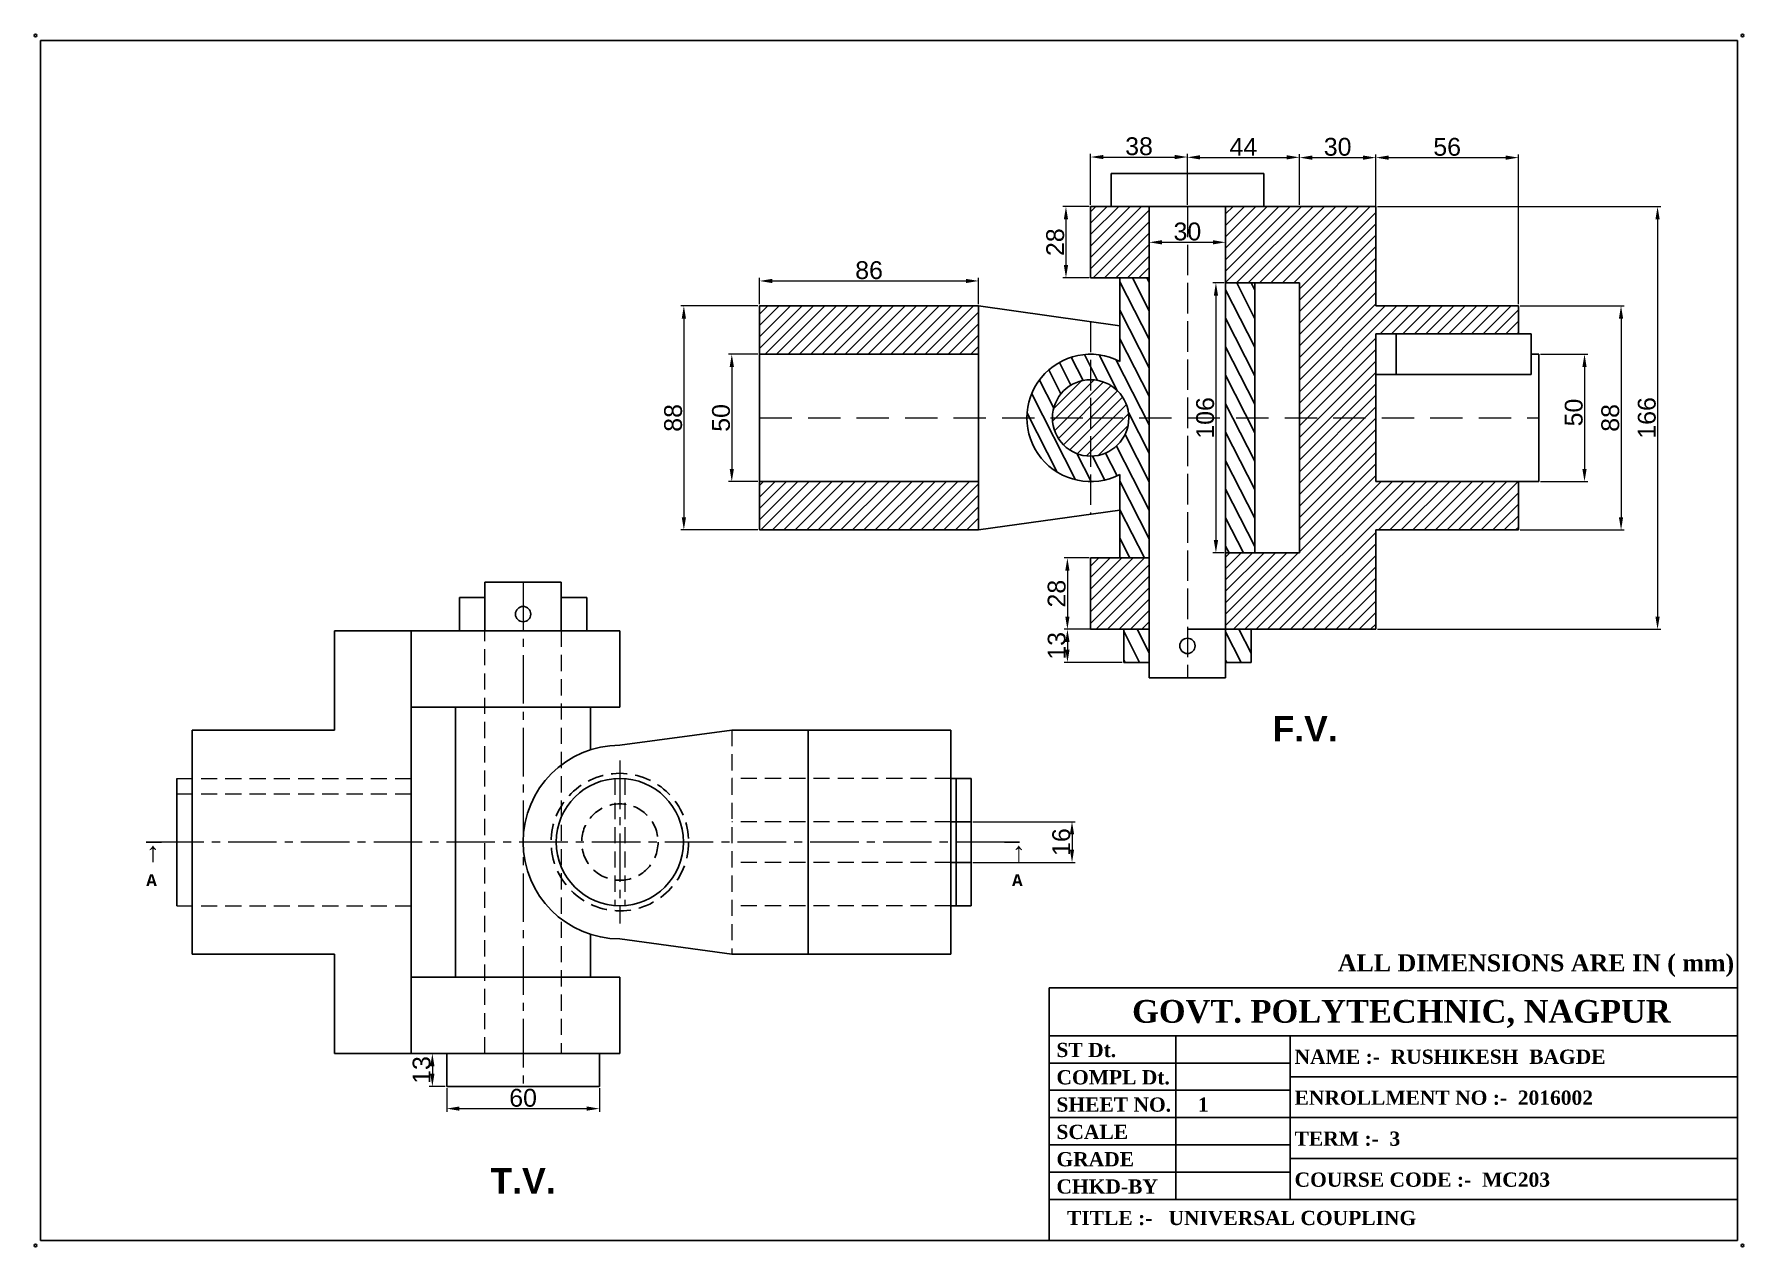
# Model space of a CAD drawing. Header units: millimetres. Extents: x -572 to 99, y -205 to 271.
import ezdxf

# ---------------------------------------------------------------- set-up
doc = ezdxf.new("R2010")
doc.units = ezdxf.units.MM
for name, pattern in [('ACAD_ISO02W100', [15, 12, -3]), ('CENTER2', [28.575, 19.05, -3.175, 3.175, -3.175]), ('DASHED', [19.05, 12.7, -6.35]), ('DASHED2', [9.525, 6.35, -3.175])]:
    doc.linetypes.add(name, pattern=pattern)
doc.styles.get("Standard").update_dxf_attribs({"font": 'arial.ttf'})
doc.dimstyles.new('ISO-25', dxfattribs={"dimtxt": 7, "dimasz": 5, "dimexe": 1.25, "dimexo": 0.625, "dimtad": 1, "dimdec": 1, "dimdsep": 46, "dimtxsty": 'Standard', "dimcen": 2.5, "dimadec": 0, "dimazin": 0, "dimtfac": 1, "dimtdec": 1, "dimtmove": 0, "dimatfit": 3, "dimfxl": 1, "dimlwd": 20, "dimlwe": 20, "dimarcsym": 0})
pattern_1 = [(45, (997.7498, 0), (-2.245064, 2.245064), [])]
pattern_2 = [(117, (997.75, 0), (-4.526313, -2.306272), [])]

# ---------------------------------------------------------------- blocks, each defined once
blk = doc.blocks.new('*D1')
at = {"color": 0, "lineweight": 20, "transparency": 16777216}
for p, q in [((-287.03, 164.9), (-287.03, 175.3)), ((-201.03, 164.9), (-201.03, 175.3)), ((-282.03, 174.05), (-206.03, 174.05))]:
    blk.add_line(p, q, dxfattribs=at)
at = {"color": 0, "transparency": 16777216}
for points in [[(-282.03, 174.88), (-282.03, 173.21), (-287.03, 174.05)], [(-206.03, 174.88), (-206.03, 173.21), (-201.03, 174.05)]]:
    blk.add_solid(points, dxfattribs=at)
at = {"layer": 'Defpoints', "color": 0, "transparency": 16777216}
for p in [(-201.03, 174.05), (-287.03, 164.27), (-201.03, 164.27)]:
    blk.add_point(p, dxfattribs=at)
at = {"color": 0, "transparency": 16777216, "insert": (-244.03, 178.25), "char_height": 7, "attachment_point": 5}
blk.add_mtext('86', dxfattribs=at)
blk = doc.blocks.new('*D2')
at = {"color": 0, "lineweight": 20, "transparency": 16777216}
for p, q in [((-287.65, 145.27), (-299.19, 145.27)), ((-297.94, 140.27), (-297.94, 100.27)), ((-287.65, 95.27), (-299.19, 95.27))]:
    blk.add_line(p, q, dxfattribs=at)
at = {"color": 0, "transparency": 16777216}
for points in [[(-298.77, 140.27), (-297.1, 140.27), (-297.94, 145.27)], [(-298.77, 100.27), (-297.1, 100.27), (-297.94, 95.27)]]:
    blk.add_solid(points, dxfattribs=at)
at = {"layer": 'Defpoints', "color": 0, "transparency": 16777216}
for p in [(-287.03, 145.27), (-297.94, 95.27), (-287.03, 95.27)]:
    blk.add_point(p, dxfattribs=at)
at = {"color": 0, "transparency": 16777216, "insert": (-302.14, 120.27), "char_height": 7, "attachment_point": 5, "rotation": 90}
blk.add_mtext('50', dxfattribs=at)
blk = doc.blocks.new('*D3')
at = {"color": 0, "lineweight": 20, "transparency": 16777216}
for p, q in [((-287.65, 164.27), (-318.01, 164.27)), ((-316.76, 159.27), (-316.76, 81.27)), ((-287.65, 76.27), (-318.01, 76.27))]:
    blk.add_line(p, q, dxfattribs=at)
at = {"color": 0, "transparency": 16777216}
for points in [[(-317.59, 159.27), (-315.92, 159.27), (-316.76, 164.27)], [(-317.59, 81.27), (-315.92, 81.27), (-316.76, 76.27)]]:
    blk.add_solid(points, dxfattribs=at)
at = {"layer": 'Defpoints', "color": 0, "transparency": 16777216}
for p in [(-287.03, 164.27), (-316.76, 76.27), (-287.03, 76.27)]:
    blk.add_point(p, dxfattribs=at)
at = {"color": 0, "transparency": 16777216, "insert": (-320.95, 120.27), "char_height": 7, "attachment_point": 5, "rotation": 90}
blk.add_mtext('88', dxfattribs=at)
blk = doc.blocks.new('*D4')
at = {"color": 0, "lineweight": 20, "transparency": 16777216}
for p, q in [((-157.65, 203.27), (-167.97, 203.27)), ((-166.72, 198.27), (-166.72, 180.27)), ((-157.65, 175.27), (-167.97, 175.27))]:
    blk.add_line(p, q, dxfattribs=at)
at = {"color": 0, "transparency": 16777216}
for points in [[(-167.55, 198.27), (-165.89, 198.27), (-166.72, 203.27)], [(-167.55, 180.27), (-165.89, 180.27), (-166.72, 175.27)]]:
    blk.add_solid(points, dxfattribs=at)
at = {"layer": 'Defpoints', "color": 0, "transparency": 16777216}
for p in [(-157.03, 203.27), (-166.72, 175.27), (-157.03, 175.27)]:
    blk.add_point(p, dxfattribs=at)
at = {"color": 0, "transparency": 16777216, "insert": (-170.92, 189.27), "char_height": 7, "attachment_point": 5, "rotation": 90}
blk.add_mtext('28', dxfattribs=at)
blk = doc.blocks.new('*D5')
at = {"color": 0, "lineweight": 20, "transparency": 16777216}
for p, q in [((-157.03, 203.9), (-157.03, 223.96)), ((-152.03, 222.71), (-124.03, 222.71)), ((-119.03, 203.9), (-119.03, 223.96))]:
    blk.add_line(p, q, dxfattribs=at)
at = {"color": 0, "transparency": 16777216}
for points in [[(-152.03, 223.54), (-152.03, 221.88), (-157.03, 222.71)], [(-124.03, 223.54), (-124.03, 221.88), (-119.03, 222.71)]]:
    blk.add_solid(points, dxfattribs=at)
at = {"layer": 'Defpoints', "color": 0, "transparency": 16777216}
for p in [(-119.03, 222.71), (-157.03, 203.27), (-119.03, 203.27)]:
    blk.add_point(p, dxfattribs=at)
at = {"color": 0, "transparency": 16777216, "insert": (-138.03, 226.91), "char_height": 7, "attachment_point": 5}
blk.add_mtext('38', dxfattribs=at)
blk = doc.blocks.new('*D6')
at = {"color": 0, "lineweight": 20, "transparency": 16777216}
for p, q in [((-157.65, 65.27), (-167.4, 65.27)), ((-166.15, 60.27), (-166.15, 42.27)), ((-157.65, 37.27), (-167.4, 37.27))]:
    blk.add_line(p, q, dxfattribs=at)
at = {"color": 0, "transparency": 16777216}
for points in [[(-166.98, 60.27), (-165.32, 60.27), (-166.15, 65.27)], [(-166.98, 42.27), (-165.32, 42.27), (-166.15, 37.27)]]:
    blk.add_solid(points, dxfattribs=at)
at = {"layer": 'Defpoints', "color": 0, "transparency": 16777216}
for p in [(-157.03, 65.27), (-166.15, 37.27), (-157.03, 37.27)]:
    blk.add_point(p, dxfattribs=at)
at = {"color": 0, "transparency": 16777216, "insert": (-170.35, 51.27), "char_height": 7, "attachment_point": 5, "rotation": 90}
blk.add_mtext('28', dxfattribs=at)
blk = doc.blocks.new('*D7')
at = {"color": 0, "lineweight": 20, "transparency": 16777216}
for p, q in [((-144.65, 37.27), (-167.38, 37.27)), ((-166.13, 32.27), (-166.13, 29.27)), ((-144.65, 24.27), (-167.38, 24.27))]:
    blk.add_line(p, q, dxfattribs=at)
at = {"color": 0, "transparency": 16777216}
for points in [[(-166.96, 32.27), (-165.3, 32.27), (-166.13, 37.27)], [(-166.96, 29.27), (-165.3, 29.27), (-166.13, 24.27)]]:
    blk.add_solid(points, dxfattribs=at)
at = {"layer": 'Defpoints', "color": 0, "transparency": 16777216}
for p in [(-144.03, 37.27), (-166.13, 24.27), (-144.03, 24.27)]:
    blk.add_point(p, dxfattribs=at)
at = {"color": 0, "transparency": 16777216, "insert": (-170.33, 30.77), "char_height": 7, "attachment_point": 5, "rotation": 90}
blk.add_mtext('13', dxfattribs=at)
blk = doc.blocks.new('*D8')
at = {"color": 0, "lineweight": 20, "transparency": 16777216}
for p, q in [((-44.4, 203.27), (66.84, 203.27)), ((65.59, 198.27), (65.59, 42.27)), ((-44.4, 37.27), (66.84, 37.27))]:
    blk.add_line(p, q, dxfattribs=at)
at = {"color": 0, "transparency": 16777216}
for points in [[(64.76, 198.27), (66.42, 198.27), (65.59, 203.27)], [(64.76, 42.27), (66.42, 42.27), (65.59, 37.27)]]:
    blk.add_solid(points, dxfattribs=at)
at = {"layer": 'Defpoints', "color": 0, "transparency": 16777216}
for p in [(-45.03, 203.27), (-45.03, 37.27), (65.59, 37.27)]:
    blk.add_point(p, dxfattribs=at)
at = {"color": 0, "transparency": 16777216, "insert": (61.39, 120.27), "char_height": 7, "attachment_point": 5, "rotation": 90}
blk.add_mtext('166', dxfattribs=at)
blk = doc.blocks.new('*D9')
at = {"color": 0, "lineweight": 20, "transparency": 16777216}
for p, q in [((11.6, 164.27), (52.5, 164.27)), ((51.25, 159.27), (51.25, 81.27)), ((11.6, 76.27), (52.5, 76.27))]:
    blk.add_line(p, q, dxfattribs=at)
at = {"color": 0, "transparency": 16777216}
for points in [[(50.41, 159.27), (52.08, 159.27), (51.25, 164.27)], [(50.41, 81.27), (52.08, 81.27), (51.25, 76.27)]]:
    blk.add_solid(points, dxfattribs=at)
at = {"layer": 'Defpoints', "color": 0, "transparency": 16777216}
for p in [(10.97, 164.27), (10.97, 76.27), (51.25, 76.27)]:
    blk.add_point(p, dxfattribs=at)
at = {"color": 0, "transparency": 16777216, "insert": (47.05, 120.27), "char_height": 7, "attachment_point": 5, "rotation": 90}
blk.add_mtext('88', dxfattribs=at)
blk = doc.blocks.new('*D10')
at = {"color": 0, "lineweight": 20, "transparency": 16777216}
for p, q in [((19.6, 145.27), (38.16, 145.27)), ((36.91, 140.27), (36.91, 100.27)), ((19.6, 95.27), (38.16, 95.27))]:
    blk.add_line(p, q, dxfattribs=at)
at = {"color": 0, "transparency": 16777216}
for points in [[(36.07, 140.27), (37.74, 140.27), (36.91, 145.27)], [(36.07, 100.27), (37.74, 100.27), (36.91, 95.27)]]:
    blk.add_solid(points, dxfattribs=at)
at = {"layer": 'Defpoints', "color": 0, "transparency": 16777216}
for p in [(18.97, 145.27), (18.97, 95.27), (36.91, 95.27)]:
    blk.add_point(p, dxfattribs=at)
at = {"color": 0, "transparency": 16777216, "insert": (32.71, 122.39), "char_height": 7, "attachment_point": 5, "rotation": 90}
blk.add_mtext('50', dxfattribs=at)
blk = doc.blocks.new('*D11')
at = {"color": 0, "lineweight": 20, "transparency": 16777216}
for p, q in [((-119.03, 203.9), (-119.03, 223.84)), ((-114.03, 222.59), (-80.03, 222.59)), ((-75.03, 203.9), (-75.03, 223.84))]:
    blk.add_line(p, q, dxfattribs=at)
at = {"color": 0, "transparency": 16777216}
for points in [[(-114.03, 223.42), (-114.03, 221.76), (-119.03, 222.59)], [(-80.03, 223.42), (-80.03, 221.76), (-75.03, 222.59)]]:
    blk.add_solid(points, dxfattribs=at)
at = {"layer": 'Defpoints', "color": 0, "transparency": 16777216}
for p in [(-75.03, 222.59), (-119.03, 203.27), (-75.03, 203.27)]:
    blk.add_point(p, dxfattribs=at)
at = {"color": 0, "transparency": 16777216, "insert": (-97.03, 226.72), "char_height": 7, "attachment_point": 5}
blk.add_mtext('44', dxfattribs=at)
blk = doc.blocks.new('*D12')
at = {"color": 0, "lineweight": 20, "transparency": 16777216}
for p, q in [((-75.03, 203.9), (-75.03, 223.72)), ((-70.03, 222.47), (-50.03, 222.47)), ((-45.03, 203.9), (-45.03, 223.72))]:
    blk.add_line(p, q, dxfattribs=at)
at = {"color": 0, "transparency": 16777216}
for points in [[(-70.03, 223.31), (-70.03, 221.64), (-75.03, 222.47)], [(-50.03, 223.31), (-50.03, 221.64), (-45.03, 222.47)]]:
    blk.add_solid(points, dxfattribs=at)
at = {"layer": 'Defpoints', "color": 0, "transparency": 16777216}
for p in [(-45.03, 222.47), (-75.03, 203.27), (-45.03, 203.27)]:
    blk.add_point(p, dxfattribs=at)
at = {"color": 0, "transparency": 16777216, "insert": (-60.03, 226.68), "char_height": 7, "attachment_point": 5}
blk.add_mtext('30', dxfattribs=at)
blk = doc.blocks.new('*D13')
at = {"color": 0, "lineweight": 20, "transparency": 16777216}
for p, q in [((-45.03, 164.9), (-45.03, 223.72)), ((-40.03, 222.47), (5.97, 222.47)), ((10.97, 164.9), (10.97, 223.72))]:
    blk.add_line(p, q, dxfattribs=at)
at = {"color": 0, "transparency": 16777216}
for points in [[(-40.03, 223.31), (-40.03, 221.64), (-45.03, 222.47)], [(5.97, 223.31), (5.97, 221.64), (10.97, 222.47)]]:
    blk.add_solid(points, dxfattribs=at)
at = {"layer": 'Defpoints', "color": 0, "transparency": 16777216}
for p in [(10.97, 222.47), (-45.03, 164.27), (10.97, 164.27)]:
    blk.add_point(p, dxfattribs=at)
at = {"color": 0, "transparency": 16777216, "insert": (-17.03, 226.67), "char_height": 7, "attachment_point": 5}
blk.add_mtext('56', dxfattribs=at)
blk = doc.blocks.new('*D14')
at = {"color": 0, "lineweight": 20, "transparency": 16777216}
for p, q in [((-134.03, 175.9), (-134.03, 190.48)), ((-129.03, 189.23), (-109.03, 189.23)), ((-104.03, 173.9), (-104.03, 190.48))]:
    blk.add_line(p, q, dxfattribs=at)
at = {"color": 0, "transparency": 16777216}
for points in [[(-129.03, 190.06), (-129.03, 188.4), (-134.03, 189.23)], [(-109.03, 190.06), (-109.03, 188.4), (-104.03, 189.23)]]:
    blk.add_solid(points, dxfattribs=at)
at = {"layer": 'Defpoints', "color": 0, "transparency": 16777216}
for p in [(-104.03, 189.23), (-134.03, 175.27), (-104.03, 173.27)]:
    blk.add_point(p, dxfattribs=at)
at = {"color": 0, "transparency": 16777216, "insert": (-119.03, 193.43), "char_height": 7, "attachment_point": 5}
blk.add_mtext('30', dxfattribs=at)
blk = doc.blocks.new('*D16')
at = {"color": 0, "lineweight": 20, "transparency": 16777216}
for p, q in [((-409.89, -142.9), (-409.89, -152.19)), ((-349.89, -142.9), (-349.89, -152.19)), ((-404.89, -150.94), (-354.89, -150.94))]:
    blk.add_line(p, q, dxfattribs=at)
at = {"color": 0, "transparency": 16777216}
for points in [[(-404.89, -150.1), (-404.89, -151.77), (-409.89, -150.94)], [(-354.89, -150.1), (-354.89, -151.77), (-349.89, -150.94)]]:
    blk.add_solid(points, dxfattribs=at)
at = {"layer": 'Defpoints', "color": 0, "transparency": 16777216}
for p in [(-409.89, -142.28), (-349.89, -142.28), (-349.89, -150.94)]:
    blk.add_point(p, dxfattribs=at)
at = {"color": 0, "transparency": 16777216, "insert": (-379.89, -146.74), "char_height": 7, "attachment_point": 5}
blk.add_mtext('60', dxfattribs=at)
blk = doc.blocks.new('*D17')
at = {"color": 0, "lineweight": 20, "transparency": 16777216}
for p, q in [((-410.51, -129.28), (-416.77, -129.28)), ((-415.52, -134.28), (-415.52, -137.28)), ((-410.51, -142.28), (-416.77, -142.28))]:
    blk.add_line(p, q, dxfattribs=at)
at = {"color": 0, "transparency": 16777216}
for points in [[(-416.36, -134.28), (-414.69, -134.28), (-415.52, -129.28)], [(-416.36, -137.28), (-414.69, -137.28), (-415.52, -142.28)]]:
    blk.add_solid(points, dxfattribs=at)
at = {"layer": 'Defpoints', "color": 0, "transparency": 16777216}
for p in [(-409.89, -129.28), (-415.52, -142.28), (-409.89, -142.28)]:
    blk.add_point(p, dxfattribs=at)
at = {"color": 0, "transparency": 16777216, "insert": (-419.72, -135.78), "char_height": 7, "attachment_point": 5, "rotation": 90}
blk.add_mtext('13', dxfattribs=at)
blk = doc.blocks.new('*D18')
at = {"color": 0, "lineweight": 20, "transparency": 16777216}
for p, q in [((-203.26, -38.28), (-163.09, -38.28)), ((-164.34, -43.28), (-164.34, -49.28)), ((-203.26, -54.28), (-163.09, -54.28))]:
    blk.add_line(p, q, dxfattribs=at)
at = {"color": 0, "transparency": 16777216}
for points in [[(-165.18, -43.28), (-163.51, -43.28), (-164.34, -38.28)], [(-165.18, -49.28), (-163.51, -49.28), (-164.34, -54.28)]]:
    blk.add_solid(points, dxfattribs=at)
at = {"layer": 'Defpoints', "color": 0, "transparency": 16777216}
for p in [(-203.89, -38.28), (-203.89, -54.28), (-164.34, -54.28)]:
    blk.add_point(p, dxfattribs=at)
at = {"color": 0, "transparency": 16777216, "insert": (-168.54, -46.28), "char_height": 7, "attachment_point": 5, "rotation": 90}
blk.add_mtext('16', dxfattribs=at)
blk = doc.blocks.new('*D19')
at = {"color": 0, "lineweight": 20, "transparency": 16777216}
for p, q in [((-104.65, 173.27), (-109.08, 173.27)), ((-107.83, 168.27), (-107.83, 72.27)), ((-104.65, 67.27), (-109.08, 67.27))]:
    blk.add_line(p, q, dxfattribs=at)
at = {"color": 0, "transparency": 16777216}
for points in [[(-108.66, 168.27), (-106.99, 168.27), (-107.83, 173.27)], [(-108.66, 72.27), (-106.99, 72.27), (-107.83, 67.27)]]:
    blk.add_solid(points, dxfattribs=at)
at = {"layer": 'Defpoints', "color": 0, "transparency": 16777216}
for p in [(-104.03, 173.27), (-107.83, 67.27), (-104.03, 67.27)]:
    blk.add_point(p, dxfattribs=at)
at = {"color": 0, "transparency": 16777216, "insert": (-112.03, 120.27), "char_height": 7, "attachment_point": 5, "rotation": 90}
blk.add_mtext('106', dxfattribs=at)

msp = doc.modelspace()

# ---------------------------------------------------------------- hatches: boundary and pattern name
h = msp.add_hatch()
h.set_pattern_fill('ANSI31', color=256)
h.set_pattern_definition(pattern_1)
h.paths.add_polyline_path([(-157.03, 175.27), (-134.03, 175.27), (-134.03, 203.27), (-157.03, 203.27)])
h.paths.add_polyline_path([(-157.03, 65.27), (-157.03, 37.27), (-134.03, 37.27), (-134.03, 65.27)])
h = msp.add_hatch()
h.set_pattern_fill('ANSI31', color=256)
h.set_pattern_definition(pattern_1)
h.paths.add_polyline_path([(-45.03, 203.27), (-75.03, 203.27), (-104.03, 203.27), (-104.03, 173.27), (-92.53, 173.27), (-75.03, 173.27), (-75.03, 120.27), (-45.03, 120.27), (-45.03, 145.27), (-45.03, 153.27), (10.97, 153.27), (10.97, 164.27), (-45.03, 164.27)])
h.paths.add_polyline_path([(10.97, 95.27), (-45.03, 95.27), (-45.03, 120.27), (-75.03, 120.27), (-75.03, 67.27), (-104.03, 67.27), (-104.03, 37.27), (-75.03, 37.27), (-45.03, 37.27), (-45.03, 76.27), (10.97, 76.27)])
h = msp.add_hatch()
h.set_pattern_fill('ANSI31', color=256, scale=1.6, angle=72)
h.set_pattern_definition(pattern_2)
h.paths.add_polyline_path([(-134.03, 175.27), (-145.53, 175.27), (-145.53, 142.47, 0.120071), (-157.03, 145.27), (-157.03, 135.27, -0.414214), (-142.03, 120.27), (-134.03, 120.27)])
h.paths.add_polyline_path([(-134.03, 120.27), (-142.03, 120.27, -1), (-172.03, 120.27), (-182.03, 120.27, 0.562248), (-145.53, 98.07), (-145.53, 65.27), (-134.03, 65.27)])
h.paths.add_polyline_path([(-157.03, 135.27), (-157.03, 145.27, 0.414214), (-182.03, 120.27), (-172.03, 120.27, -0.414214)])
h = msp.add_hatch()
h.set_pattern_fill('ANSI31', color=256, scale=1.6, angle=72)
h.set_pattern_definition(pattern_2)
h.paths.add_polyline_path([(-92.53, 173.27), (-104.03, 173.27), (-104.03, 120.27), (-92.53, 120.27)])
h.paths.add_polyline_path([(-92.53, 120.27), (-104.03, 120.27), (-104.03, 67.27), (-92.53, 67.27)])
edge = h.paths.add_edge_path()
edge.add_line((-144.03, 24.27), (-144.03, 37.27))
h = msp.add_hatch()
h.set_pattern_fill('ANSI31', color=256)
h.set_pattern_definition(pattern_1)
h.paths.add_polyline_path([(-287.03, 164.27), (-287.03, 145.27), (-201.03, 145.27), (-201.03, 164.27)])
h.paths.add_polyline_path([(-201.03, 76.27), (-201.03, 95.27), (-287.03, 95.27), (-287.03, 76.27)])
h = msp.add_hatch()
h.set_pattern_fill('ANSI31', color=256)
h.set_pattern_definition(pattern_1)
h.paths.add_polyline_path([(-142.03, 120.27), (-157.03, 120.27), (-172.03, 120.27, 1)])
h.paths.add_polyline_path([(-157.03, 135.27), (-157.03, 120.27), (-142.03, 120.27, 0.414214)])
h.paths.add_polyline_path([(-157.03, 135.27, 0.414214), (-172.03, 120.27), (-157.03, 120.27)])
h = msp.add_hatch()
h.set_pattern_fill('ANSI31', color=256, scale=1.6, angle=72)
h.set_pattern_definition(pattern_2)
h.paths.add_polyline_path([(-144.03, 24.27), (-134.03, 24.27), (-134.03, 37.27), (-144.03, 37.27)])
h.paths.add_polyline_path([(-94.03, 24.27), (-94.03, 37.27), (-104.03, 37.27), (-104.03, 24.27)])

# ---------------------------------------------------------------- linework, layer by layer
for p, q in [((-569.37, -202.7), (-569.37, 268.44)), ((-569.37, 268.44), (96.96, 268.44)), ((96.96, -202.7), (96.96, 268.44)), ((-149.03, 203.27), (-149.03, 216.27)), ((-149.03, 216.27), (-89.03, 216.27)), ((-89.03, 216.27), (-89.03, 203.27)), ((-157.03, 203.27), (-119.03, 203.27)), ((-157.03, 203.27), (-145.53, 203.27)), ((-157.03, 203.27), (-157.03, 175.27)), ((-134.03, 203.27), (-134.03, 37.27)), ((-119.03, 203.27), (-75.03, 203.27)), ((-104.03, 37.27), (-104.03, 203.27)), ((-75.03, 203.27), (-45.03, 203.27)), ((-45.03, 203.27), (-45.03, 164.27)), ((-157.03, 175.27), (-134.03, 175.27)), ((-145.53, 175.27), (-145.53, 142.47)), ((-104.03, 173.27), (-75.03, 173.27)), ((-104.03, 173.27), (-92.53, 173.27)), ((-92.53, 173.27), (-92.53, 67.27)), ((-75.03, 67.27), (-75.03, 173.27)), ((-287.03, 76.27), (-287.03, 164.27)), ((-287.03, 164.27), (-201.03, 164.27)), ((-201.03, 164.27), (-201.03, 76.27)), ((-201.03, 164.27), (-145.53, 156.49)), ((-45.03, 164.27), (10.97, 164.27)), ((10.97, 164.27), (10.97, 153.27)), ((10.97, 153.27), (-45.03, 153.27)), ((-45.03, 153.27), (-45.03, 145.27)), ((-37.03, 153.27), (-37.03, 137.27)), ((10.97, 153.27), (15.97, 153.27)), ((15.97, 153.27), (15.97, 137.27)), ((-287.03, 145.27), (-201.03, 145.27)), ((-45.03, 145.27), (-45.03, 95.27)), ((18.97, 145.27), (15.97, 145.27)), ((18.97, 95.27), (18.97, 145.27)), ((10.97, 137.27), (-45.03, 137.27)), ((15.97, 137.27), (10.97, 137.27)), ((-157.03, 120.27), (-157.03, 120.27)), ((-287.03, 95.27), (-201.03, 95.27)), ((-145.53, 98.07), (-145.53, 65.27)), ((10.97, 95.27), (-45.03, 95.27)), ((10.97, 95.27), (10.97, 76.27)), ((10.97, 95.27), (18.97, 95.27)), ((-201.03, 76.27), (-145.53, 84.05)), ((-287.03, 76.27), (-201.03, 76.27)), ((-45.03, 76.27), (10.97, 76.27)), ((-45.03, 76.27), (-45.03, 37.27)), ((-104.03, 67.27), (-75.03, 67.27)), ((-157.03, 37.27), (-157.03, 65.27)), ((-157.03, 65.27), (-134.03, 65.27)), ((-364.89, 55.72), (-394.89, 55.72)), ((-394.89, 55.72), (-394.89, 49.72)), ((-364.89, 49.72), (-364.89, 55.72)), ((-394.89, 49.72), (-404.89, 49.72)), ((-404.89, 49.72), (-404.89, 36.72)), ((-394.89, 36.72), (-394.89, 49.72)), ((-364.89, 36.72), (-364.89, 49.72)), ((-364.89, 49.72), (-354.89, 49.72)), ((-354.89, 49.72), (-354.89, 36.72)), ((-423.89, 36.72), (-453.89, 36.72)), ((-453.89, 36.72), (-453.89, -2.28)), ((-379.89, 36.72), (-423.89, 36.72)), ((-423.89, -129.28), (-423.89, 36.72)), ((-341.89, 36.72), (-379.89, 36.72)), ((-341.89, 36.72), (-353.39, 36.72)), ((-341.89, 36.72), (-341.89, 6.72)), ((-134.03, 37.27), (-157.03, 37.27)), ((-144.03, 24.27), (-144.03, 37.27)), ((-134.03, 37.27), (-134.03, 24.27)), ((-119.03, 37.27), (-75.03, 37.27)), ((-104.03, 37.27), (-104.03, 24.27)), ((-94.03, 24.27), (-94.03, 37.27)), ((-45.03, 37.27), (-75.03, 37.27)), ((-134.03, 24.27), (-144.03, 24.27)), ((-134.03, 24.27), (-134.03, 18.27)), ((-104.03, 24.27), (-94.03, 24.27)), ((-104.03, 18.27), (-104.03, 24.27)), ((-134.03, 18.27), (-104.03, 18.27)), ((-394.89, 6.72), (-423.89, 6.72)), ((-341.89, 6.72), (-406.39, 6.72)), ((-406.39, 6.72), (-406.39, -99.28)), ((-353.39, 6.72), (-353.39, -10.06)), ((-453.89, -2.28), (-509.89, -2.28)), ((-509.89, -2.28), (-509.89, -90.28)), ((-297.89, -2.28), (-341.89, -8.28)), ((-211.89, -2.28), (-297.89, -2.28)), ((-267.89, -2.28), (-267.89, -90.28)), ((-211.89, -90.28), (-211.89, -2.28)), ((-515.89, -21.28), (-515.89, -71.28)), ((-509.89, -46.28), (-509.89, -21.28)), ((-211.89, -21.28), (-203.89, -21.28)), ((-209.89, -21.28), (-209.89, -71.28)), ((-203.89, -21.28), (-203.89, -71.28)), ((-211.89, -38.28), (-203.89, -38.28)), ((-521.89, -46.28), (-527.89, -46.28)), ((-341.89, -46.28), (-341.89, -46.28)), ((-190.91, -46.28), (-184.91, -46.28)), ((-211.89, -54.28), (-203.89, -54.28)), ((-203.89, -71.28), (-211.89, -71.28)), ((-353.39, -82.49), (-353.39, -99.28)), ((-297.89, -90.28), (-341.89, -84.28)), ((-453.89, -90.28), (-509.89, -90.28)), ((-453.89, -90.28), (-453.89, -129.28)), ((-211.89, -90.28), (-297.89, -90.28)), ((-341.89, -99.28), (-423.89, -99.28)), ((-341.89, -129.28), (-341.89, -99.28)), ((-173.34, -202.7), (-173.34, -103.54)), ((-173.34, -103.54), (96.96, -103.54)), ((96.96, -103.54), (96.96, -122.31)), ((96.96, -122.31), (-173.34, -122.31)), ((-123.58, -186.66), (-123.58, -122.31)), ((-78.69, -186.66), (-78.69, -122.31)), ((-453.89, -129.28), (-423.89, -129.28)), ((-379.89, -129.28), (-423.89, -129.28)), ((-409.89, -142.28), (-409.89, -129.28)), ((-409.89, -129.28), (-349.89, -129.28)), ((-364.89, -129.28), (-341.89, -129.28)), ((-349.89, -129.28), (-349.89, -142.28)), ((-78.69, -133.04), (-173.34, -133.04)), ((96.96, -138.4), (-78.69, -138.4)), ((-349.89, -142.28), (-409.89, -142.28)), ((-78.69, -143.76), (-173.34, -143.76)), ((-78.69, -154.49), (-173.34, -154.49)), ((96.96, -154.49), (-173.34, -154.49)), ((-78.69, -165.21), (-173.34, -165.21)), ((96.96, -170.57), (-78.69, -170.57)), ((-78.69, -175.94), (-173.34, -175.94)), ((96.96, -186.66), (-173.34, -186.66)), ((-569.37, -202.7), (96.96, -202.7))]:
    msp.add_line(p, q)
at = {"linetype": 'ACAD_ISO02W100', "lineweight": 20}
for p, q in [((-119.03, 203.27), (-119.03, 18.27)), ((-157.03, 158.1), (-157.03, 82.44))]:
    msp.add_line(p, q, dxfattribs=at)
at = {"linetype": 'DASHED', "lineweight": 20}
for p, q in [((-287.03, 120.27), (-157.03, 120.27)), ((-157.03, 120.27), (18.97, 120.27))]:
    msp.add_line(p, q, dxfattribs=at)
at = {"linetype": 'CENTER2', "lineweight": 20}
for p, q in [((-379.89, 55.72), (-379.89, -142.28)), ((-341.89, -14.28), (-341.89, -78.28)), ((-190.91, -46.28), (-521.89, -46.28))]:
    msp.add_line(p, q, dxfattribs=at)
at = {"linetype": 'DASHED2', "lineweight": 20}
for p, q in [((-394.89, -129.28), (-394.89, 36.72)), ((-364.89, 36.72), (-364.89, -129.28)), ((-297.89, -2.28), (-297.89, -90.28)), ((-515.89, -21.28), (-423.89, -21.28)), ((-343.89, -21.36), (-343.89, -71.2)), ((-339.89, -21.36), (-339.89, -71.2)), ((-211.89, -21.28), (-297.89, -21.28)), ((-515.89, -27.28), (-423.89, -27.28)), ((-211.89, -38.28), (-297.89, -38.28)), ((-211.89, -54.28), (-297.89, -54.28)), ((-515.89, -71.28), (-423.89, -71.28)), ((-211.89, -71.28), (-297.89, -71.28))]:
    msp.add_line(p, q, dxfattribs=at)
for centre, radius in [((-571.37, 270.44), 0.5), ((98.96, 270.44), 0.5), ((-157.03, 120.27), 15), ((-157.03, 120.27), 15), ((-379.89, 43.22), 3), ((-119.03, 30.77), 3), ((-341.89, -46.28), 25), ((-571.37, -204.7), 0.5), ((98.96, -204.7), 0.5)]:
    msp.add_circle(centre, radius)
at = {"linetype": 'DASHED2'}
for radius in [27, 15, 15]:
    msp.add_circle((-341.89, -46.28), radius, dxfattribs=at)
for centre, radius, start, end in [((-157.03, 120.27), 25, 62.61289, 297.38711), ((-341.89, -46.28), 38, 90, 270)]:
    msp.add_arc(centre, radius, start, end)

# ---------------------------------------------------------------- texts
at = {"attachment_point": 1}
for s, width, gutter_width, heights, insert, char_height in [('{\\fArial|b1|i0|c0|p34;F.V.}', 65.7761, 35, [7], (-85.62, 3.25), 10), ('{\\H1.08333x;↑\\fMS Shell Dlg 2|b0|i0|c0|p0;\\H0.61538x;\\P\\f@Malgun Gothic|b1|i0|c0|p34;A}', 6.9237, 35, [0], (-527.89, -46.28), 7), ('{\\H1.08333x;↑\\fMS Shell Dlg 2|b0|i0|c0|p0;\\H0.61538x;\\P\\f@Malgun Gothic|b1|i0|c0|p34;A}', 6.9237, 35, [0], (-187.91, -46.28), 7), ('{\\fTimes New Roman|b1|i0|c0|p18;GOVT. POLYTECHNIC, NAGPUR}', 221.0098, 28.04, [0], (-140.75, -108.28), 8.9378), ('{\\fTimes New Roman|b1|i0|c0|p18;ST Dt.}', 51.9687, 28.04, [0], (-170.45, -125.11), 5.5862), ('{\\fTimes New Roman|b1|i0|c0|p18;NAME :-  RUSHIKESH  BAGDE}', 136.9066, 28.04, [0], (-76.94, -127.77), 5.5862), ('{\\fTimes New Roman|b1|i0|c0|p18;COMPL Dt.}', 51.9687, 28.04, [0], (-170.45, -135.84), 5.5862), ('{\\fTimes New Roman|b1|i0|c0|p18;SHEET NO.     1}', 86.4627, 28.04, [0], (-170.45, -146.56), 5.5862), ('{\\fTimes New Roman|b1|i0|c0|p18;ENROLLMENT NO :-  2016002}', 126.5061, 28.04, [0], (-76.94, -143.86), 5.5862), ('{\\fTimes New Roman|b1|i0|c0|p18;SCALE}', 51.9687, 28.04, [0], (-170.45, -157.29), 5.5862), ('{\\fTimes New Roman|b1|i0|c0|p18;TERM :-  3}', 86.3483, 28.04, [5.69], (-76.94, -159.94), 5.5862), ('{\\fArial|b1|i0|c0|p34;T.V.}', 65.7761, 35, [7], (-392.71, -174.28), 10), ('{\\fTimes New Roman|b1|i0|c0|p18;GRADE}', 51.9687, 28.04, [0], (-170.45, -168.01), 5.5862), ('{\\fTimes New Roman|b1|i0|c0|p18;CHKD-BY}', 51.9687, 28.04, [0], (-170.45, -178.73), 5.5862), ('{\\fTimes New Roman|b1|i0|c0|p18;COURSE CODE :-  MC203}', 98.4757, 28.04, [0], (-76.94, -176.03), 5.5862), ('{\\fTimes New Roman|b1|i0|c0|p18;TITLE :-   UNIVERSAL COUPLING}', 159.7625, 28.04, [0], (-166.31, -191.08), 5.5862)]:
    msp.add_mtext_dynamic_manual_height_columns(s, width=width, gutter_width=gutter_width, heights=heights, dxfattribs=dict(at, insert=insert, char_height=char_height))
at = {"insert": (-59.96, -90.35), "char_height": 6.7306, "attachment_point": 1}
msp.add_mtext('{\\fTimes New Roman|b1|i0|c0|p18;ALL DIMENSIONS ARE IN ( mm) }', dxfattribs=at)

# ---------------------------------------------------------------- dimensions: what is measured, and where the dimension line sits
for base, p1, p2, picture, middle in [((-119.03, 222.71), (-157.03, 203.27), (-119.03, 203.27), '*D5', (-138.03, 222.71)), ((-75.03, 222.59), (-119.03, 203.27), (-75.03, 203.27), '*D11', (-97.03, 222.59)), ((-45.03, 222.47), (-75.03, 203.27), (-45.03, 203.27), '*D12', (-60.03, 222.47)), ((10.97, 222.47), (-45.03, 164.27), (10.97, 164.27), '*D13', (-17.03, 222.47)), ((-349.89, -150.94), (-409.89, -142.28), (-349.89, -142.28), '*D16', (-379.89, -150.94))]:
    dim = msp.add_linear_dim(base=base, p1=p1, p2=p2, dimstyle='ISO-25')
    dim.commit()
    dim.dimension.update_dxf_attribs({"geometry": picture, "text_midpoint": middle, "dimtype": 160})
for base, p1, p2, picture, middle in [((-166.72, 175.27), (-157.03, 203.27), (-157.03, 175.27), '*D4', (-170.92, 189.27)), ((-107.83, 67.27), (-104.03, 173.27), (-104.03, 67.27), '*D19', (-112.03, 120.27)), ((-166.15, 37.27), (-157.03, 65.27), (-157.03, 37.27), '*D6', (-170.35, 51.27)), ((-415.52, -142.28), (-409.89, -129.28), (-409.89, -142.28), '*D17', (-419.72, -135.78))]:
    dim = msp.add_linear_dim(base=base, p1=p1, p2=p2, angle=90, dimstyle='ISO-25')
    dim.commit()
    dim.dimension.update_dxf_attribs({"geometry": picture, "text_midpoint": middle})
for base, p1, p2, picture, middle in [((65.59, 37.27), (-45.03, 203.27), (-45.03, 37.27), '*D8', (65.59, 120.27)), ((-316.76, 76.27), (-287.03, 164.27), (-287.03, 76.27), '*D3', (-316.76, 120.27)), ((51.25, 76.27), (10.97, 164.27), (10.97, 76.27), '*D9', (51.25, 120.27)), ((-297.94, 95.27), (-287.03, 145.27), (-287.03, 95.27), '*D2', (-297.94, 120.27)), ((36.91, 95.27), (18.97, 145.27), (18.97, 95.27), '*D10', (36.91, 122.39)), ((-166.13, 24.27), (-144.03, 37.27), (-144.03, 24.27), '*D7', (-166.13, 30.77)), ((-164.34, -54.28), (-203.89, -38.28), (-203.89, -54.28), '*D18', (-164.34, -46.28))]:
    dim = msp.add_linear_dim(base=base, p1=p1, p2=p2, angle=90, dimstyle='ISO-25')
    dim.commit()
    dim.dimension.update_dxf_attribs({"geometry": picture, "text_midpoint": middle, "dimtype": 160})
for base, p1, p2, picture, middle in [((-104.03, 189.23), (-134.03, 175.27), (-104.03, 173.27), '*D14', (-119.03, 193.43)), ((-201.03, 174.05), (-287.03, 164.27), (-201.03, 164.27), '*D1', (-244.03, 178.25))]:
    dim = msp.add_linear_dim(base=base, p1=p1, p2=p2, dimstyle='ISO-25')
    dim.commit()
    dim.dimension.update_dxf_attribs({"geometry": picture, "text_midpoint": middle})

doc.saveas('drawing.dxf')
